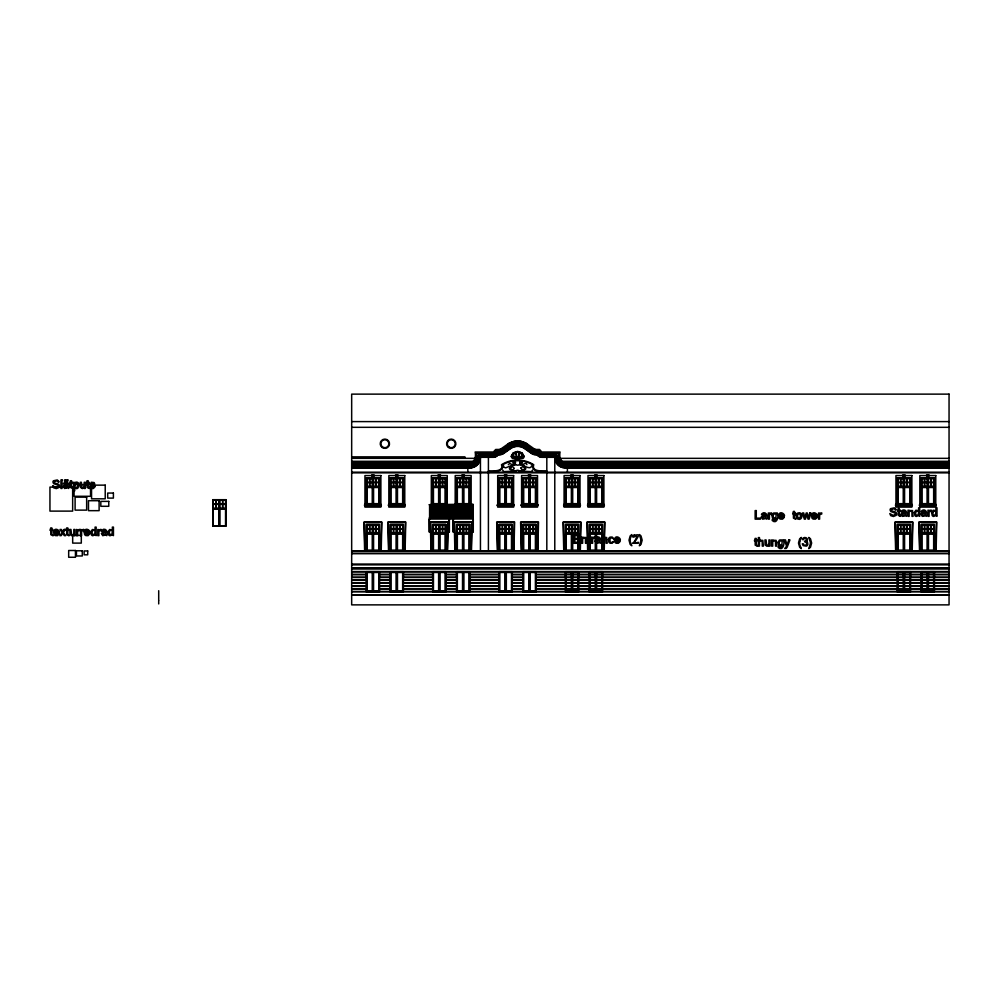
<?xml version="1.0" encoding="UTF-8"?>
<svg xmlns="http://www.w3.org/2000/svg" width="999" height="999" viewBox="0 0 999 999"><rect width="100%" height="100%" fill="white"/><g stroke="black" fill="none" stroke-linecap="round" stroke-linejoin="round"><path stroke-width="1.5" d="M351.673 462.637L469.855 462.637C475.262 462.799 476.061 455.956 475.137 452.01L493.369 451.998L495.716 449.463L499.637 449.463A1.836 1.836 0 0 0 500.524 449.188L508.279 443.718L513.711 441.483A15.822 14.148 0 0 1 521.515 441.483L526.935 443.718L534.702 449.188A1.698 1.523 0 0 0 535.576 449.463L539.51 449.463L541.845 451.998L560.089 452.01C559.165 455.956 559.964 462.799 565.359 462.637L949.05 462.637M526.898 464.672C526.173 460.564 520.554 467.882 519.767 464.31A7.942 7.942 0 0 1 520.629 463.136M373.576 477.897L374.175 474.912L371.653 474.912L372.252 477.897M397.477 477.897L398.064 474.912L395.554 474.912L396.141 477.897M439.947 477.897L440.547 474.912L438.024 474.912L438.623 477.897M463.848 477.897L464.448 474.912L461.925 474.912L462.525 477.897M506.331 477.897L506.918 474.912L504.408 474.912L504.994 477.897M530.219 477.897L530.819 474.912L528.296 474.912L528.896 477.897M572.702 477.897L573.301 474.912L570.779 474.912L571.378 477.897M596.603 477.897L597.19 474.912L594.68 474.912L595.267 477.897M904.582 477.897L905.169 474.912L902.659 474.912L903.246 477.897M928.471 477.897L929.07 474.912L926.548 474.912L927.147 477.897M503.608 465.821L503.933 467.245L505.694 467.844L512.774 465.047L509.702 463.386L508.329 464.672M523.501 456.805C522.877 459.028 510.202 460.027 511.863 455.606M633.091 536.026L632.829 537.05L633.978 537.05C639.26 532.554 635.339 541.67 632.629 543.269L638.299 543.269L638.299 542.245C627.597 546.615 647.04 530.319 633.091 536.026A2.448 2.448 0 0 1 634.515 534.74M351.673 466.083L471.153 466.009A8.541 8.541 0 0 0 478.509 458.653L478.583 455.469L480.182 457.055L493.256 457.055A5.832 5.832 0 0 0 497.502 455.232L499.55 454.508A6.881 6.881 0 0 0 503.508 453.259L509.827 448.813A12.55 12.55 0 0 1 525.399 448.813L531.705 453.259A6.881 6.881 0 0 0 535.676 454.508L537.125 454.508L537.887 452.922L538.886 454.133A4.221 4.221 0 0 0 541.383 455.419L556.643 455.469L556.718 458.653A8.541 8.541 0 0 0 564.073 466.009L949.05 466.083M512.05 455.157C514.223 450.449 522.727 451.111 523.526 456.443M502.634 470.042L503.771 471.628L514.597 471.153A1.611 1.611 0 0 1 516.133 470.791A2.323 2.323 0 0 1 519.093 470.791A1.611 1.611 0 0 1 520.629 471.153L531.456 471.628L532.592 470.042M380.744 504.445L381.393 505.144L364.435 505.144L365.085 504.445M404.645 504.445L405.294 505.144L388.324 505.144L388.973 504.445M430.806 505.144L430.969 517.057M513.498 504.445L514.148 505.144L497.177 505.144L497.827 504.445M537.387 504.445L538.036 505.144L521.078 505.144L521.728 504.445L537.524 504.495L537.524 475.574L521.59 475.574L521.59 504.495M579.87 504.445L580.519 505.144L563.561 505.144L564.21 504.445M603.771 504.445L604.42 505.144L587.449 505.144L588.099 504.445M911.75 504.445L912.399 505.144L895.429 505.144L896.078 504.445M935.638 504.445L936.288 505.144L919.33 505.144L919.979 504.445M537.887 452.922L535.701 452.922A5.332 5.332 0 0 1 532.604 451.948L525.112 446.653A14.161 14.161 0 0 0 510.114 446.653L502.609 451.935A5.332 5.332 0 0 1 499.525 452.922L497.34 452.922L496.341 454.133A4.221 4.221 0 0 1 493.843 455.419L478.583 455.469M514.597 471.153C514.997 469.393 506.443 470.804 510.439 467.082A6.606 6.606 0 0 1 511.413 466.371L512.325 465.821L511.7 465.434M537.125 454.508L537.724 455.232A5.832 5.832 0 0 0 541.957 457.055L555.044 457.055L556.643 455.469M522.739 464.635C523.389 465.846 531.306 470.204 531.618 465.821M431.456 504.445L430.806 504.682L430.831 517.057M522.602 457.567L523.326 456.456L522.352 454.433A11.838 11.838 0 0 0 521.565 457.255L522.215 457.604M72.715 488.474L70.504 487.487L70.454 483.129L69.693 483.129L70.454 480.731L71.553 480.731L71.553 482.28L72.565 482.28L72.565 483.129L71.553 483.129L71.553 486.7L72.715 487.649M351.673 467.944L471.391 467.857M351.673 421.603L949.05 421.603M351.673 427.322L949.05 427.322M351.673 456.855L464.91 456.855L464.91 458.341M351.673 458.341L475.049 458.341M560.177 458.341L949.05 458.341M351.673 461.301L473.426 461.301M561.788 461.301L949.05 461.301M351.673 463.698L470.841 463.636A6.156 6.156 0 0 0 476.136 458.341L476.198 453.071L493.518 453.047A1.823 1.823 0 0 0 494.592 452.497L496.216 450.524L499.7 450.524A2.897 2.897 0 0 0 501.086 450.087L508.853 444.63A16.558 16.558 0 0 1 526.373 444.63L534.128 450.087A2.897 2.897 0 0 0 535.526 450.524L539.01 450.524L540.621 452.497A1.823 1.823 0 0 0 541.708 453.047L559.028 453.071L559.09 458.341A6.156 6.156 0 0 0 564.385 463.636L949.05 463.698M351.673 464.223L470.904 464.16A6.681 6.681 0 0 0 476.66 458.404L476.723 453.608L493.593 453.571A2.36 2.36 0 0 0 494.98 452.859L496.466 451.061L499.725 451.061A3.422 3.422 0 0 0 501.373 450.537L509.128 445.079A16.021 16.021 0 0 1 526.098 445.079L533.853 450.537A3.422 3.422 0 0 0 535.501 451.061L538.761 451.061L540.234 452.859A2.36 2.36 0 0 0 541.633 453.571L558.503 453.608L558.566 458.404A6.681 6.681 0 0 0 564.323 464.16L949.05 464.223M351.673 465.821L471.116 465.746A8.279 8.279 0 0 0 478.246 458.616L478.321 455.194L493.806 455.157A3.959 3.959 0 0 0 496.141 453.958L497.215 452.659L499.525 452.659A5.07 5.07 0 0 0 502.46 451.723L509.977 446.428A14.423 14.423 0 0 1 525.249 446.428L532.767 451.723A5.07 5.07 0 0 0 535.701 452.659L538.011 452.659L539.073 453.958A3.959 3.959 0 0 0 541.421 455.157L556.905 455.194L556.98 458.616A8.279 8.279 0 0 0 564.11 465.746L949.05 465.821M351.673 467.682L470.029 467.682A10.152 10.152 0 0 0 480.182 457.53L480.182 457.055M949.05 467.682L565.197 467.682A10.152 10.152 0 0 1 555.044 457.53L555.044 457.055M949.05 467.944L565.184 467.944A10.402 10.402 0 0 1 554.782 457.53M488.411 470.966C492.582 470.779 504.095 472.077 501.51 464.697A30.232 30.232 0 0 1 533.716 464.697C531.131 472.077 542.644 470.779 546.815 470.966M488.411 471.628C494.418 471.753 503.696 472.077 503.046 464.547A29.57 29.57 0 0 1 532.18 464.547L532.966 465.022C530.794 472.639 542.345 471.478 546.815 471.628M351.673 472.19L949.05 472.19M351.673 472.852L949.05 472.852M364.947 504.32L380.881 504.32M388.848 504.32L404.77 504.32M431.318 504.32L447.252 504.32M497.702 504.32L513.623 504.32M521.59 504.32L537.524 504.32M564.073 504.32L580.007 504.32M587.974 504.32L603.896 504.32M895.953 504.32L911.875 504.32M919.842 504.32L935.776 504.32M457.342 505.244L469.031 505.244L469.031 516.783L457.342 516.783M381.143 505.581L364.685 505.581L364.685 504.782M447.515 505.581L431.056 505.581L431.318 507.105L447.252 507.105M521.328 505.581L537.787 505.581L537.787 504.782M563.811 505.581L580.269 505.581L580.269 504.782M587.699 505.581L604.17 505.581L604.17 504.782M936.038 505.581L919.579 505.581L919.579 504.782M364.81 505.706L381.006 505.706L381.143 504.782M388.711 505.706L404.907 505.706M429.857 505.781L472.614 505.781M497.564 505.706L513.761 505.706M537.662 505.706L521.466 505.706L521.328 504.782M580.132 505.706L563.936 505.706L563.811 504.782M429.857 505.906L472.614 505.906M429.595 517.332L472.877 517.332M456.543 517.582L469.817 517.582M429.333 517.794L473.139 517.794M429.195 532.005L429.195 519.055L473.139 518.981L473.002 532.005M587.574 537.075L588.349 537.075L588.349 535.539L589.447 535.539L589.447 537.075L590.459 537.075L590.459 537.937L589.447 537.937C586.675 540.746 592.882 543.706 589.023 543.244L588.349 537.937L587.574 537.937M580.094 542.245L574.837 542.245L574.837 539.348L579.57 539.348L579.57 538.324L574.837 538.324L574.837 535.726L579.895 535.726L579.895 534.715L573.701 534.715L573.701 543.269L580.094 543.269M366.271 550.774L379.545 550.774M390.172 550.774L403.446 550.774M432.654 550.774L445.929 550.774M456.543 550.774L469.817 550.774M499.025 550.774L512.3 550.774M522.927 550.774L536.201 550.774M565.397 550.774L578.671 550.774M589.298 550.774L602.572 550.774M897.277 550.774L910.551 550.774M921.178 550.774L934.452 550.774M351.673 550.774L949.05 550.774M351.673 551.236L949.05 551.236M351.673 553.371L949.05 553.371M351.673 553.571L949.05 553.571M351.673 564.06L949.05 564.06M351.673 564.847L949.05 564.847M351.673 568.031L949.05 568.031M351.673 568.431L949.05 568.431M351.673 568.831L949.05 568.831M351.673 571.54L949.05 571.54M351.673 571.815L366.271 571.815M379.545 571.815L390.172 571.815M403.446 571.815L432.654 571.815M445.929 571.815L456.543 571.815M469.817 571.815L499.025 571.815M512.3 571.815L522.927 571.815M536.201 571.815L949.05 571.815M351.673 574.388L366.271 574.388M379.545 574.388L390.172 574.388M403.446 574.388L432.654 574.388M445.929 574.388L456.543 574.388M469.817 574.388L499.025 574.388M512.3 574.388L522.927 574.388M536.201 574.388L949.05 574.388M351.673 574.65L366.271 574.65M379.545 574.65L390.172 574.65M403.446 574.65L432.654 574.65M445.929 574.65L456.543 574.65M469.817 574.65L499.025 574.65M512.3 574.65L522.927 574.65M536.201 574.65L949.05 574.65M351.673 577.235L366.271 577.235M379.545 577.235L390.172 577.235M403.446 577.235L432.654 577.235M445.929 577.235L456.543 577.235M469.817 577.235L499.025 577.235M512.3 577.235L522.927 577.235M536.201 577.235L949.05 577.235M351.673 577.497L366.271 577.497M379.545 577.497L390.172 577.497M403.446 577.497L432.654 577.497M445.929 577.497L456.543 577.497M469.817 577.497L499.025 577.497M512.3 577.497L522.927 577.497M536.201 577.497L949.05 577.497M351.673 580.082L366.271 580.082M379.545 580.082L390.172 580.082M403.446 580.082L432.654 580.082M445.929 580.082L456.543 580.082M469.817 580.082L499.025 580.082M512.3 580.082L522.927 580.082M536.201 580.082L949.05 580.082M351.673 580.344L366.271 580.344M379.545 580.344L390.172 580.344M403.446 580.344L432.654 580.344M445.929 580.344L456.543 580.344M469.817 580.344L499.025 580.344M512.3 580.344L522.927 580.344M536.201 580.344L949.05 580.344M351.673 582.929L366.271 582.929M379.545 582.929L390.172 582.929M403.446 582.929L432.654 582.929M445.929 582.929L456.543 582.929M469.817 582.929L499.025 582.929M512.3 582.929L522.927 582.929M536.201 582.929L949.05 582.929M351.673 583.191L366.271 583.191M379.545 583.191L390.172 583.191M403.446 583.191L432.654 583.191M445.929 583.191L456.543 583.191M469.817 583.191L499.025 583.191M512.3 583.191L522.927 583.191M536.201 583.191L949.05 583.191M351.673 585.764L366.271 585.764M379.545 585.764L390.172 585.764M403.446 585.764L432.654 585.764M445.929 585.764L456.543 585.764M469.817 585.764L499.025 585.764M512.3 585.764L522.927 585.764M536.201 585.764L949.05 585.764M351.673 586.038L366.271 586.038M379.545 586.038L390.172 586.038M403.446 586.038L432.654 586.038M445.929 586.038L456.543 586.038M469.817 586.038L499.025 586.038M512.3 586.038L522.927 586.038M536.201 586.038L949.05 586.038M351.673 588.611L366.271 588.611M379.545 588.611L390.172 588.611M403.446 588.611L432.654 588.611M445.929 588.611L456.543 588.611M469.817 588.611L499.025 588.611M512.3 588.611L522.927 588.611M536.201 588.611L949.05 588.611M351.673 588.873L366.271 588.873M379.545 588.873L390.172 588.873M403.446 588.873L432.654 588.873M445.929 588.873L456.543 588.873M469.817 588.873L499.025 588.873M512.3 588.873L522.927 588.873M536.201 588.873L949.05 588.873M351.673 591.458L949.05 591.458M351.673 591.72L949.05 591.72M351.673 594.78L949.05 594.78M351.673 595.042L949.05 595.042M523.526 465.434L522.902 465.821L523.813 466.371A6.606 6.606 0 0 1 524.787 467.082C528.783 470.804 520.229 469.393 520.629 471.153M447.115 504.445L447.764 504.682L447.452 517.057M512.487 464.635L514.647 465.347L515.459 464.31A7.942 7.942 0 0 0 514.585 463.136M512.075 457.23L513.661 457.255A11.838 11.838 0 0 0 512.862 454.433L511.975 457.03M497.34 452.922L498.089 454.508M936.113 550.774L936.775 522.04L918.855 522.04L919.517 550.774M936.038 504.782L935.913 505.706L919.717 505.581M935.776 505.706L935.776 507.105L919.842 507.105L919.842 505.706M935.776 550.774L936.438 522.377L919.18 522.377L919.842 550.774M934.452 504.495L934.452 477.897L921.178 477.897L921.178 504.495M934.452 550.911L934.452 524.363L921.178 524.363L921.178 550.911M934.452 591.595L934.452 571.678L921.178 571.678L921.24 591.932L934.377 591.932L934.377 591.171M934.177 504.183L934.177 486.988L927.946 486.988L927.946 504.183M934.177 550.649L934.177 533.454L927.946 533.454L927.946 550.649M934.177 571.94L934.177 591.321L927.946 591.321L927.946 571.94M927.671 504.183L927.671 486.988L921.44 486.988L921.44 504.183M927.671 550.649L927.671 533.454L921.44 533.454L921.44 550.649M927.671 571.94L927.671 591.321L921.44 591.321L921.44 571.94M912.149 504.782L912.149 505.581L895.678 505.581L895.678 504.782M912.212 550.774L912.874 522.04L894.954 522.04L895.616 550.774M912.012 505.581L895.816 505.581M911.875 505.706L911.875 507.105L895.953 507.105L895.953 505.706M911.875 550.774L912.549 522.377L895.291 522.377L895.953 550.774M910.551 504.495L910.551 477.897L897.277 477.897L897.277 504.495M910.551 550.911L910.551 524.363L897.277 524.363L897.277 550.911M910.289 504.183L910.289 486.988L904.045 486.988L904.045 504.183M910.289 550.649L910.289 533.454L904.045 533.454L904.045 550.649M910.289 571.94L910.289 591.321L904.045 591.321L904.045 571.94M903.783 504.183L903.783 486.988L897.539 486.988L897.539 504.183M903.783 550.649L903.783 533.454L897.539 533.454L897.539 550.649M903.783 571.94L903.783 591.321L897.539 591.321L897.539 571.94M604.233 550.774L604.894 522.04L586.975 522.04L587.637 550.774M604.033 505.581L587.837 505.706L587.699 504.782M603.896 505.706L603.896 507.105L587.974 507.105L587.974 505.706M603.896 550.774L604.557 522.377L587.3 522.377L587.974 550.774M602.572 504.495L602.572 477.897L589.298 477.897L589.298 504.495M602.572 550.911L602.572 524.363L589.298 524.363L589.298 550.911M602.31 504.183L602.31 486.988L596.066 486.988L596.066 504.183M602.31 550.649L602.31 533.454L596.066 533.454L596.066 550.649M602.31 571.94L602.31 591.321L596.066 591.321L596.066 571.94M595.804 504.183L595.804 486.988L589.56 486.988L589.56 504.183M595.804 550.649L595.804 533.454L589.56 533.454L589.56 550.649M595.804 571.94L595.804 591.321L589.56 591.321L589.56 571.94M589.36 591.171L589.36 591.932L602.509 591.932L602.572 571.678L589.298 571.678L589.298 591.595M580.332 550.774L580.993 522.04L563.074 522.04L563.748 550.774M580.132 505.581L580.007 507.105L564.073 507.105L564.073 505.706M580.007 550.774L580.669 522.377L563.411 522.377L564.073 550.774M578.671 504.495L578.671 477.897L565.397 477.897L565.397 504.495M578.671 550.911L578.671 524.363L565.397 524.363L565.397 550.911M578.409 504.183L578.409 486.988L572.177 486.988L572.177 504.183M578.409 550.649L578.409 533.454L572.177 533.454L572.177 550.649M578.409 571.94L578.409 591.321L572.177 591.321L572.177 571.94M571.903 504.183L571.903 486.988L565.671 486.988L565.671 504.183M571.903 550.649L571.903 533.454L565.671 533.454L565.671 550.649M571.903 571.94L571.903 591.321L565.671 591.321L565.671 571.94M567.395 462.637L567.395 472.19M554.782 550.774L554.782 457.317L541.957 457.317A6.081 6.081 0 0 1 537 454.782L535.676 454.782A7.143 7.143 0 0 1 531.555 453.471L525.249 449.026A12.3 12.3 0 0 0 509.977 449.026L503.658 453.471A7.143 7.143 0 0 1 499.55 454.782L498.214 454.782A6.081 6.081 0 0 1 493.269 457.317L480.444 457.317L480.444 550.774M546.815 457.317L546.815 550.774M537.862 550.774L538.523 522.04L520.604 522.04L521.266 550.774M537.662 505.581L537.524 507.105L521.59 507.105L521.59 505.706M537.524 550.774L538.186 522.377L520.929 522.377L521.59 550.774M536.201 504.495L536.201 477.897L522.927 477.897L522.927 504.495M536.201 550.911L536.201 524.363L522.927 524.363L522.927 550.911M535.926 504.183L535.926 486.988L529.695 486.988L529.695 504.183M535.926 550.649L535.926 533.454L529.695 533.454L529.695 550.649M529.42 504.183L529.42 486.988L523.189 486.988L523.189 504.183M529.42 550.649L529.42 533.454L523.189 533.454L523.189 550.649M522.989 591.171L522.989 591.932L536.126 591.932L536.201 571.678L522.927 571.678L522.927 591.595M513.898 504.782L513.898 505.581L497.427 505.581L497.427 504.782M513.961 550.774L514.622 522.04L496.703 522.04L497.365 550.774M513.761 505.581L513.623 507.105L497.702 507.105L497.564 505.581M513.623 550.774L514.298 522.377L497.04 522.377L497.702 550.774M512.3 504.495L512.3 477.897L499.025 477.897L499.025 504.495M512.3 550.911L512.3 524.363L499.025 524.363L499.025 550.911M512.037 504.183L512.037 486.988L505.794 486.988L505.794 504.183M512.037 550.649L512.037 533.454L505.794 533.454L505.794 550.649M505.531 504.183L505.531 486.988L499.288 486.988L499.288 504.183M505.531 550.649L505.531 533.454L499.288 533.454L499.288 550.649M488.411 457.317L488.411 550.774M473.276 519.055L473.276 532.005M472.877 504.72L472.877 518.981M471.64 504.982L471.64 517.057M471.516 504.982L471.516 517.057M471.478 550.961L472.14 522.04L454.22 522.04L454.882 550.961M471.153 517.719L471.153 475.574L455.219 475.574L455.144 517.719M471.153 550.961L471.815 522.377L454.557 522.377L455.219 550.961M469.817 517.719L469.817 477.897L456.543 477.897L456.543 517.719M469.817 550.911L469.817 524.363L456.543 524.363L456.543 550.911M469.555 550.649L469.555 533.454L463.311 533.454L463.311 550.649M469.443 504.982L469.305 517.057M468.344 504.982L468.344 517.057M467.832 462.637L467.832 472.19M466.146 504.982L466.146 517.057M466.009 504.982L466.009 517.057M464.91 504.982L465.047 517.057M463.948 504.982L463.948 517.057M463.811 504.982L463.811 517.057M463.049 550.649L463.049 533.454L456.818 533.454L456.818 550.649M462.849 504.982L462.849 517.057M462.712 504.982L462.712 517.057M461.75 504.982L461.613 517.057M460.651 504.982L460.514 517.057M459.552 504.982L459.552 517.057M459.415 504.982L459.415 517.057M458.454 504.982L458.454 517.057M458.316 504.982L458.316 517.057M457.355 504.982L457.217 517.057M456.618 591.171L456.618 591.932L469.755 591.932L469.817 571.678L456.543 571.678L456.543 591.595M456.256 504.982L456.256 517.057M456.118 504.982L456.118 517.057M455.02 504.982L455.02 517.057M453.921 504.982L453.921 517.057M453.359 519.055L453.359 532.005M453.096 519.055L453.096 532.005M452.947 504.982L452.947 517.057M451.848 504.982L451.848 517.057M451.723 504.982L451.723 517.057M450.749 504.982L450.749 517.057M450.624 504.982L450.624 517.057M449.65 504.982L449.525 517.057M449.375 519.055L449.375 532.005M449.113 519.055L449.113 532.005M448.551 504.982L448.551 517.057M448.426 504.982L448.426 517.057M447.589 550.961L448.251 522.04L430.332 522.04L430.994 550.961M447.252 504.495L447.252 475.574L431.318 475.574L431.318 504.495M447.327 504.982L447.327 517.057M447.252 550.961L447.914 522.377L430.656 522.377L431.318 550.961M446.353 504.982L446.353 517.057M446.228 504.982L446.228 517.057M445.929 504.495L445.929 477.897L432.654 477.897L432.654 504.495M445.929 550.911L445.929 524.363L432.654 524.363L432.654 550.911M445.666 504.183L445.666 486.988L439.423 486.988L439.423 504.183M445.666 550.649L445.666 533.454L439.423 533.454L439.423 550.649M445.117 504.982L445.254 517.057M441.958 504.982L441.82 517.057M440.859 504.982L440.859 517.057M440.721 504.982L440.721 517.057M439.76 504.982L439.76 517.057M439.622 504.982L439.622 517.057M439.16 504.183L439.16 486.988L432.917 486.988L432.917 504.183M439.16 550.649L439.16 533.454L432.917 533.454L432.917 550.649M438.661 504.982L438.661 517.057M438.524 504.982L438.524 517.057M437.425 504.982L437.425 517.057M436.463 504.982L436.463 517.057M436.326 504.982L436.326 517.057M435.364 504.982L435.364 517.057M435.227 504.982L435.227 517.057M434.265 504.982L434.265 517.057M433.166 504.982L433.166 517.057M433.029 504.982L433.029 517.057M432.067 504.982L432.067 517.057M431.93 504.982L431.93 517.057M429.595 504.72L429.595 518.981M429.333 518.981L429.47 532.005M405.045 504.782L405.045 505.581L388.574 505.581L388.574 504.782M405.107 550.774L405.769 522.04L387.849 522.04L388.511 550.774M404.907 505.581L404.77 507.105L388.848 507.105L388.711 505.581M404.77 550.774L405.432 522.377L388.174 522.377L388.848 550.774M403.446 504.495L403.446 477.897L390.172 477.897L390.172 504.495M403.446 550.911L403.446 524.363L390.172 524.363L390.172 550.911M403.184 504.183L403.184 486.988L396.94 486.988L396.94 504.183M403.184 550.649L403.184 533.454L396.94 533.454L396.94 550.649M396.678 504.183L396.678 486.988L390.434 486.988L390.434 504.183M396.678 550.649L396.678 533.454L390.434 533.454L390.434 550.649M381.206 550.774L381.868 522.04L363.948 522.04L364.623 550.774M380.881 505.706L380.881 507.105L364.947 507.105L364.81 505.581M380.881 550.774L381.543 522.377L364.285 522.377L364.947 550.774M379.545 504.495L379.545 477.897L366.271 477.897L366.271 504.495M379.545 550.911L379.545 524.363L366.271 524.363L366.271 550.911M379.545 591.595L379.545 571.678L366.271 571.678L366.346 591.932L379.483 591.932L379.483 591.171M379.283 504.183L379.283 486.988L373.052 486.988L373.052 504.183M379.283 550.649L379.283 533.454L373.052 533.454L373.052 550.649M372.777 504.183L372.777 486.988L366.546 486.988L366.546 504.183M372.777 550.649L372.777 533.454L366.546 533.454L366.546 550.649M158.704 590.709L158.704 600.312M158.704 600.699L158.704 603.933M500.524 449.188A1.698 1.523 0 0 1 499.637 449.463M480.444 457.53A10.402 10.402 0 0 1 470.029 467.944M475.074 458.204A5.082 5.082 0 0 1 470.691 462.574M535.576 449.463A1.836 1.836 0 0 1 534.702 449.188M508.279 443.718A17.62 17.62 0 0 1 526.935 443.718M564.522 462.574A5.082 5.082 0 0 1 560.152 458.204M520.691 471.99A2.248 2.248 0 0 1 519.093 470.791M519.767 464.31A3.134 3.134 0 0 1 515.459 464.31M516.133 470.791A2.248 2.248 0 0 1 514.535 471.99M807.067 545.541A2.41 2.41 0 0 0 807.829 544.168L807.454 542.232L806.255 541.433A1.873 1.873 0 0 0 807.379 540.184C808.179 536.938 802.509 536.438 802.384 539.647L803.521 539.647C803.696 537.062 807.754 538.748 805.918 540.734C803.733 541.008 804.445 542.195 806.268 542.395C808.403 544.63 803.683 546.952 803.408 543.868L802.272 543.868L803.096 545.616L806.168 546.091A2.722 2.722 0 0 0 807.429 545.142M516.271 456.968L516.258 457.604L514.048 457.192A12.238 12.238 0 0 0 513.236 454.283L515.696 452.959A14.935 14.935 0 0 1 516.271 456.968M516.67 456.968L516.645 457.604L518.556 456.968A15.335 15.335 0 0 1 519.143 452.859L517.607 452.185L516.083 452.859A15.335 15.335 0 0 1 516.67 456.968M520.954 467.969L522.127 469.592A2.76 2.76 0 0 0 523.676 469.692L524.975 468.244L523.788 466.995A2.76 2.76 0 0 0 522.24 466.895L520.954 467.969M523.726 456.443L522.24 458.004L512.537 457.954L511.5 456.443L513.349 453.209L517.607 451.785L521.878 453.209L523.726 456.443M524.125 456.431L523.551 457.979L522.252 458.404L512.45 458.354L511.101 456.431L513.099 452.909L517.607 451.386L522.127 452.909L524.125 456.431M90.797 531.88L91.396 534.915A2.235 2.235 0 0 0 92.72 535.739L95.067 534.915L96.166 535.651L96.166 527.097L95.067 527.097L95.067 529.932L92.333 529.532L90.797 531.88M108.079 531.88L108.679 534.915A2.235 2.235 0 0 0 110.002 535.739L112.35 534.915L113.449 535.651L113.449 527.097L112.35 527.097L112.35 529.932L109.603 529.532L108.079 531.88M771.94 515.372L772.552 518.419A2.235 2.235 0 0 0 773.863 519.243L776.223 518.419L775.286 520.704L773.238 519.78L772.102 519.78L772.277 520.566C776.922 524.762 779.095 516.296 777.309 512.962L773.476 513.036L771.94 515.372M777.934 542.357L778.546 545.404A2.235 2.235 0 0 0 779.857 546.216L782.217 545.392L781.28 547.689L779.232 546.753L778.096 546.753L778.271 547.552C782.916 551.735 785.089 543.269 783.316 539.935L779.47 540.009L777.934 542.357M914.335 512.574L914.947 515.609A2.235 2.235 0 0 0 916.27 516.433L918.618 515.609L919.717 516.346L919.717 507.792L918.618 507.792L918.618 510.626L915.871 510.227L914.335 512.574M931.617 512.574L932.229 515.609A2.235 2.235 0 0 0 933.541 516.433L935.901 515.609L937 516.346L937 507.792L935.901 507.792L935.901 510.626L933.153 510.227L931.617 512.574M79.046 485.314L77.91 488.099A2.348 2.348 0 0 1 76.424 488.623L74.725 487.987L74.725 490.846L73.626 490.846L73.626 482.28L75.112 482.617A2.123 2.123 0 0 1 76.498 482.117L77.073 482.18A2.248 2.248 0 0 1 78.384 483.004L79.046 485.314M608.453 539.448L608.866 542.107A2.56 2.56 0 0 0 610.127 543.194L612.225 543.294L613.798 541.421L611.313 542.544L610.027 541.957L610.027 538.386L611.825 537.862L613.798 538.936L612.237 537.05L610.114 537.137A2.547 2.547 0 0 0 608.853 538.236L608.453 539.448M796.24 515.322L796.653 517.994A2.56 2.56 0 0 0 797.914 519.08C803.221 521.191 803.208 510.901 797.901 513.024A2.547 2.547 0 0 0 796.64 514.123L796.24 515.322M53.571 531.83L54.008 534.477A2.622 2.622 0 0 0 55.32 535.576L57.53 535.664L59.228 533.803L55.844 534.802L54.683 532.817C65.297 535.651 55.27 524.438 53.571 531.83M84.141 531.83L84.578 534.477A2.622 2.622 0 0 0 85.889 535.576L88.099 535.664L89.798 533.803L86.413 534.802L85.24 532.817C95.867 535.651 85.839 524.438 84.141 531.83M614.435 539.448L614.872 542.095A2.622 2.622 0 0 0 616.171 543.206L618.393 543.281L620.092 541.421L616.695 542.42L615.534 540.434C626.161 543.269 616.133 532.055 614.435 539.448M778.596 515.334L779.02 517.981A2.622 2.622 0 0 0 780.331 519.08L782.554 519.168L784.252 517.307L780.856 518.306L779.695 516.321C790.309 519.143 780.281 507.942 778.596 515.334M811.525 515.334L811.95 517.981A2.622 2.622 0 0 0 813.261 519.08L815.484 519.168L817.182 517.307L813.785 518.306L812.624 516.321C823.238 519.143 813.211 507.942 811.525 515.334M630.194 538.773L630.194 541.583L631.83 545.779L630.169 544.418L629.008 540.172L630.169 535.926L631.83 534.565L630.194 538.773M641.083 540.172L639.348 545.779L641.008 544.418L642.17 540.172L641.008 535.926L639.348 534.565L641.083 540.172M799.687 541.633L799.687 544.443L801.31 548.638L799.662 547.277L798.488 543.031L799.662 538.786L801.31 537.425L799.687 541.633M810.576 543.031L808.828 548.638L810.489 547.277L811.65 543.031L810.489 538.786L808.828 537.425L810.576 543.031M77.897 485.314L76.998 487.599L74.725 487L75.524 483.254L77.035 483.141L77.897 485.314M91.983 531.543L92.283 534.34L94.68 534.34L95.067 530.919L93.431 530.169L91.983 531.543M109.266 531.543L109.565 534.34L111.963 534.34L112.35 530.919L110.714 530.169L109.266 531.543M773.139 515.034L773.426 517.844L775.823 517.832L776.223 514.423L774.575 513.673L773.139 515.034M779.133 542.02L779.42 544.817L781.817 544.817L782.217 541.408L780.569 540.646L779.133 542.02M915.534 512.225L915.833 515.034L918.231 515.022L918.618 511.613L916.982 510.864L915.534 512.225M932.816 512.225L933.116 515.034L935.514 515.022L935.901 511.613L934.265 510.864L932.816 512.225M63.362 486.326L64.573 488.486L67.582 487.837L68.681 488.474C70.679 484.852 67.12 479.645 63.674 483.204L63.461 484.053L64.573 484.053L66.945 483.104L67.582 484.652L64.76 484.965L63.362 486.326M101.473 533.503L102.697 535.664L105.707 535.027L106.793 535.651C108.804 532.03 105.245 526.823 101.798 530.382L101.586 531.231L102.697 531.231L105.07 530.282L105.707 531.843L102.885 532.142L101.473 533.503M595.204 541.121L596.415 543.294L599.425 542.644L600.524 543.269C602.522 539.66 598.975 534.453 595.529 538.011L595.317 538.848L596.415 538.848L598.788 537.899L599.425 539.46L596.603 539.76L595.204 541.121M761.363 517.007L762.587 519.168L765.584 518.518L766.683 519.155C768.681 515.534 765.134 510.327 761.688 513.886L761.475 514.735L762.587 514.735L764.947 513.786L765.584 515.334L762.761 515.646L761.363 517.007M901.098 514.198L902.309 516.358L905.319 515.709L906.418 516.346C908.416 512.724 904.869 507.517 901.41 511.076L901.198 511.925L902.309 511.925L904.682 510.976L905.319 512.537L902.497 512.837L901.098 514.198M921.041 514.198L922.264 516.358L925.274 515.709L926.36 516.346C928.371 512.724 924.812 507.517 921.365 511.076L921.153 511.925L922.264 511.925L924.637 510.976L925.274 512.537L922.452 512.837L921.041 514.198M521.178 457.192L518.968 457.604L518.956 456.968A14.935 14.935 0 0 1 519.517 452.959L521.99 454.283A12.238 12.238 0 0 0 521.178 457.192M797.452 515.009L797.814 517.832L800.361 517.832L800.361 514.273L798.376 513.823L797.452 515.009M513.811 462.312L514.572 462.512L513.811 462.312M520.654 462.312L521.403 462.512L520.654 462.312M94.942 486.65L93.494 488.474L91.346 488.499A1.923 1.923 0 0 1 89.798 486.625L90.909 486.625C94.331 489.585 94.193 484.79 90.072 484.627L91.309 482.255L94.106 482.554L94.743 483.866C90.909 481.893 90.16 484.84 94.818 485.914L94.942 486.65M54.208 481.555C53.796 484.577 59.728 482.592 59.503 486.038A2.298 2.298 0 0 1 58.978 487.524L56.319 488.623L53.609 487.799L52.672 485.714L56.269 487.599L58.392 486.138L57.792 485.114L53.621 483.628L52.959 482.13A2.098 2.098 0 0 1 53.447 480.781L57.33 479.945L59.216 481.768L58.192 482.342A1.573 1.573 0 0 0 56.931 480.881L54.208 481.555M891.345 509.428C890.933 512.462 896.865 510.464 896.627 513.923A2.298 2.298 0 0 1 896.115 515.397L893.456 516.495L890.746 515.684L889.809 513.586L893.393 515.472L895.529 514.01L894.929 512.986L890.758 511.5L890.097 510.014A2.098 2.098 0 0 1 890.584 508.653L894.455 507.817L896.34 509.64L895.329 510.214A1.573 1.573 0 0 0 894.068 508.753L891.345 509.428M809.777 512.962L808.641 517.682L807.242 512.962L806.23 512.962L804.844 517.682L803.708 512.962L802.472 512.962L804.332 519.155L805.406 519.155L806.73 514.597L808.066 519.155L809.128 519.155L810.976 512.962L809.777 512.962M64.573 486.201L64.773 487.5L66.259 487.687L67.582 486.838L67.582 485.464L64.573 486.201M102.685 533.379L102.897 534.677L104.383 534.865L105.707 534.028L105.707 532.654L102.685 533.379M596.415 540.996L596.615 542.295L598.114 542.482L599.425 541.645L599.425 540.272L596.415 540.996M762.574 516.883L762.786 518.181L764.272 518.369L765.584 517.519L765.584 516.146L762.574 516.883M902.309 514.073L902.509 515.372L903.995 515.559L905.319 514.71L905.319 513.336L902.309 514.073M922.252 514.073L922.464 515.372L923.95 515.559L925.274 514.71L925.274 513.336L922.252 514.073M54.908 531.168L54.695 531.943L58.179 531.943L57.055 530.282L54.908 531.168M85.477 531.168L85.265 531.943L88.749 531.943L87.625 530.282L85.477 531.168M615.771 538.786L615.546 539.572L619.03 539.572L617.919 537.899L615.771 538.786M779.932 514.672L779.707 515.447L783.191 515.447L782.067 513.786L779.932 514.672M812.849 514.672L812.637 515.447L816.121 515.447L814.997 513.786L812.849 514.672M510.364 467.857L511.55 469.692A2.76 2.76 0 0 0 513.099 469.592L514.285 468.356L512.974 466.895A2.76 2.76 0 0 0 511.426 466.995L510.364 467.857M788.76 539.935L787.112 544.78L785.476 539.935L784.277 539.935L786.613 546.128L784.752 548.563L786.225 548.463L787.2 547.152L789.947 539.935L788.76 539.935M64.098 529.458L62.75 531.618L61.389 529.458L60.027 529.458L62.125 532.43L59.853 535.651L61.214 535.651L62.75 533.229L64.286 535.651L65.659 535.651L63.374 532.43L65.472 529.458L64.098 529.458M77.997 529.87L76.536 529.458L76.536 535.651L77.635 535.651L77.635 531.268L79.745 530.469L79.745 529.358L77.997 529.87M81.968 529.87L80.519 529.458L80.519 535.651L81.606 535.651L81.606 531.268L83.729 530.469L83.729 529.358L81.968 529.87M99.251 529.87L97.79 529.458L97.79 535.651L98.889 535.651L98.889 531.268L101.011 530.469L101.011 529.358L99.251 529.87M592.981 537.487L591.52 537.075L591.52 543.269L592.619 543.269L592.619 538.886L594.73 538.086L594.73 536.975L592.981 537.487M769.767 513.374L768.306 512.962L768.306 519.155L769.405 519.155L769.405 514.772L771.528 513.961L771.528 512.862L769.767 513.374M819.979 513.374L818.518 512.962L818.518 519.155L819.617 519.155L819.617 514.772L821.74 513.961L821.74 512.862L819.979 513.374M929.457 510.564L927.996 510.152L927.996 516.346L929.082 516.346L929.082 511.963L931.205 511.151L931.205 510.052L929.457 510.564M84.203 486.7L83.392 487.45A1.736 1.736 0 0 1 81.993 487.624L81.369 482.28L80.245 482.28L80.382 487.325L82.343 488.623L84.203 487.687L84.203 488.474L85.302 488.474L85.302 482.28L84.203 482.28L84.203 486.7M73.814 533.891L73.002 534.627A1.736 1.736 0 0 1 71.591 534.802L70.966 529.458L69.855 529.458L69.98 534.515L71.953 535.801L73.814 534.865L73.814 535.651L74.913 535.651L74.913 529.458L73.814 529.458L73.814 533.891M768.918 544.368L768.106 545.104A1.736 1.736 0 0 1 766.695 545.279L766.071 539.935L764.947 539.935L765.084 544.992L767.057 546.278L768.918 545.342L768.918 546.128L770.004 546.128L770.004 539.935L768.918 539.935L768.918 544.368M583.066 537.45L581.543 537.075L581.543 543.269L582.642 543.269L582.642 538.823L584.328 537.849L585.414 538.611L585.476 543.269L586.588 543.269L586.063 537.499L583.066 537.45M603.671 537.45L602.147 537.075L602.147 543.269L603.246 543.269L603.246 538.823L604.932 537.849L606.018 538.611L606.081 543.269L607.192 543.269L606.668 537.499L603.671 537.45M759.852 540.309L759.427 537.574L758.341 537.574L758.341 546.128L759.427 546.128L759.427 541.683L761.126 540.709L762.2 541.47L762.274 546.128L763.373 546.128L762.849 540.359L759.852 540.309M773.151 540.309L771.64 539.935L771.64 546.128L772.726 546.128L772.726 541.683L774.425 540.709L775.511 541.47L775.574 546.128L776.673 546.128L776.148 540.359L773.151 540.309M909.565 510.526L908.041 510.152L908.041 516.346L909.14 516.346L909.14 511.9L910.826 510.914L911.912 511.688L911.975 516.346L913.086 516.346L912.562 510.564L909.565 510.526M89.336 488.474L87.125 487.487L87.075 483.129L86.314 483.129L87.075 480.731L88.187 480.731L88.187 482.28L89.198 482.28L89.198 483.129L88.187 483.129L88.187 486.7L89.336 488.474M53.009 535.651L50.799 534.665L50.749 530.319L49.987 530.319L50.749 527.922L51.848 527.922L51.848 529.458L52.86 529.458L52.86 530.319L51.848 530.319L51.848 533.891L53.009 535.651M68.968 535.651L66.758 534.665L66.708 530.319L65.946 530.319L66.708 527.922L67.807 527.922L67.807 529.458L68.819 529.458L68.819 530.319L67.807 530.319L67.807 533.891L68.968 535.651M795.666 519.155L793.456 518.169L793.406 513.811L792.644 513.811L793.406 511.413L794.505 511.413L794.505 512.962L795.516 512.962L795.516 513.811L794.505 513.811L794.505 517.382L795.666 519.155M900.474 516.346L898.263 515.359L898.213 511.013L897.452 511.013L898.213 508.603L899.312 508.603L899.312 510.152L900.324 510.152L900.324 511.013L899.312 511.013L899.312 514.585L900.474 516.346M757.417 546.141L755.207 545.142L755.157 540.796L754.395 540.796L755.157 538.399L756.255 538.399L756.255 539.935L757.267 539.935L757.267 540.796L756.255 540.796L756.255 544.368L757.417 546.141M949.05 394.13L351.673 394.13L351.673 604.87L949.05 604.87L949.05 394.13M380.881 475.574L364.947 475.574L364.947 504.495L380.881 504.495L380.881 475.574M404.77 475.574L388.848 475.574L388.848 504.495L404.77 504.495L404.77 475.574M513.623 475.574L497.702 475.574L497.702 504.495L513.623 504.495L513.623 475.574M580.007 475.574L564.073 475.574L564.073 504.495L580.007 504.495L580.007 475.574M603.896 475.574L587.974 475.574L587.974 504.495L603.896 504.495L603.896 475.574M911.875 475.574L895.953 475.574L895.953 504.495L911.875 504.495L911.875 475.574M935.776 475.574L919.842 475.574L919.842 504.495L935.776 504.495L935.776 475.574M372.777 478.171L366.546 478.171L366.546 486.725L372.777 486.725L372.777 478.171M379.283 478.171L373.052 478.171L373.052 486.725L379.283 486.725L379.283 478.171M396.678 478.171L390.434 478.171L390.434 486.725L396.678 486.725L396.678 478.171M403.184 478.171L396.94 478.171L396.94 486.725L403.184 486.725L403.184 478.171M439.16 478.171L432.917 478.171L432.917 486.725L439.16 486.725L439.16 478.171M445.666 478.171L439.423 478.171L439.423 486.725L445.666 486.725L445.666 478.171M463.049 478.171L456.818 478.171L456.818 486.725L463.049 486.725L463.049 478.171M469.555 478.171L463.311 478.171L463.311 486.725L469.555 486.725L469.555 478.171M505.531 478.171L499.288 478.171L499.288 486.725L505.531 486.725L505.531 478.171M512.037 478.171L505.794 478.171L505.794 486.725L512.037 486.725L512.037 478.171M529.42 478.171L523.189 478.171L523.189 486.725L529.42 486.725L529.42 478.171M535.926 478.171L529.695 478.171L529.695 486.725L535.926 486.725L535.926 478.171M571.903 478.171L565.671 478.171L565.671 486.725L571.903 486.725L571.903 478.171M578.409 478.171L572.177 478.171L572.177 486.725L578.409 486.725L578.409 478.171M595.804 478.171L589.56 478.171L589.56 486.725L595.804 486.725L595.804 478.171M602.31 478.171L596.066 478.171L596.066 486.725L602.31 486.725L602.31 478.171M903.783 478.171L897.539 478.171L897.539 486.725L903.783 486.725L903.783 478.171M910.289 478.171L904.045 478.171L904.045 486.725L910.289 486.725L910.289 478.171M927.671 478.171L921.44 478.171L921.44 486.725L927.671 486.725L927.671 478.171M934.177 478.171L927.946 478.171L927.946 486.725L934.177 486.725L934.177 478.171M369.53 478.696L367.07 478.696L367.07 482.317L369.53 482.317L369.53 478.696M372.252 478.696L369.792 478.696L369.792 482.317L372.252 482.317L372.252 478.696M376.036 478.696L373.576 478.696L373.576 482.317L376.036 482.317L376.036 478.696M378.758 478.696L376.298 478.696L376.298 482.317L378.758 482.317L378.758 478.696M393.419 478.696L390.971 478.696L390.971 482.317L393.419 482.317L393.419 478.696M396.141 478.696L393.693 478.696L393.693 482.317L396.141 482.317L396.141 478.696M399.925 478.696L397.477 478.696L397.477 482.317L399.925 482.317L399.925 478.696M402.647 478.696L400.199 478.696L400.199 482.317L402.647 482.317L402.647 478.696M435.901 478.696L433.454 478.696L433.454 482.317L435.901 482.317L435.901 478.696M438.623 478.696L436.163 478.696L436.163 482.317L438.623 482.317L438.623 478.696M442.407 478.696L439.947 478.696L439.947 482.317L442.407 482.317L442.407 478.696M445.129 478.696L442.669 478.696L442.669 482.317L445.129 482.317L445.129 478.696M459.802 478.696L457.342 478.696L457.342 482.317L459.802 482.317L459.802 478.696M462.525 478.696L460.064 478.696L460.064 482.317L462.525 482.317L462.525 478.696M466.308 478.696L463.848 478.696L463.848 482.317L466.308 482.317L466.308 478.696M469.031 478.696L466.57 478.696L466.57 482.317L469.031 482.317L469.031 478.696M502.285 478.696L499.825 478.696L499.825 482.317L502.285 482.317L502.285 478.696M504.994 478.696L502.547 478.696L502.547 482.317L504.994 482.317L504.994 478.696M508.778 478.696L506.331 478.696L506.331 482.317L508.778 482.317L508.778 478.696M511.5 478.696L509.053 478.696L509.053 482.317L511.5 482.317L511.5 478.696M526.173 478.696L523.713 478.696L523.713 482.317L526.173 482.317L526.173 478.696M528.896 478.696L526.436 478.696L526.436 482.317L528.896 482.317L528.896 478.696M532.679 478.696L530.219 478.696L530.219 482.317L532.679 482.317L532.679 478.696M535.402 478.696L532.942 478.696L532.942 482.317L535.402 482.317L535.402 478.696M568.656 478.696L566.196 478.696L566.196 482.317L568.656 482.317L568.656 478.696M571.378 478.696L568.918 478.696L568.918 482.317L571.378 482.317L571.378 478.696M575.162 478.696L572.702 478.696L572.702 482.317L575.162 482.317L575.162 478.696M577.884 478.696L575.424 478.696L575.424 482.317L577.884 482.317L577.884 478.696M592.544 478.696L590.097 478.696L590.097 482.317L592.544 482.317L592.544 478.696M595.267 478.696L592.819 478.696L592.819 482.317L595.267 482.317L595.267 478.696M599.05 478.696L596.603 478.696L596.603 482.317L599.05 482.317L599.05 478.696M601.773 478.696L599.325 478.696L599.325 482.317L601.773 482.317L601.773 478.696M900.524 478.696L898.076 478.696L898.076 482.317L900.524 482.317L900.524 478.696M903.246 478.696L900.798 478.696L900.798 482.317L903.246 482.317L903.246 478.696M907.03 478.696L904.582 478.696L904.582 482.317L907.03 482.317L907.03 478.696M909.752 478.696L907.304 478.696L907.304 482.317L909.752 482.317L909.752 478.696M924.425 478.696L921.965 478.696L921.965 482.317L924.425 482.317L924.425 478.696M927.147 478.696L924.687 478.696L924.687 482.317L927.147 482.317L927.147 478.696M930.931 478.696L928.471 478.696L928.471 482.317L930.931 482.317L930.931 478.696M933.653 478.696L931.193 478.696L931.193 482.317L933.653 482.317L933.653 478.696M62.025 479.907L60.927 479.907L60.927 488.474L62.025 488.474L62.025 479.907M65.584 479.92L64.485 479.92L64.485 481.131L65.584 481.131L65.584 479.92M67.832 479.92L66.758 479.92L66.758 481.131L67.832 481.131L67.832 479.92M369.53 482.579L367.07 482.579L367.07 486.201L369.53 486.201L369.53 482.579M372.252 482.579L369.792 482.579L369.792 486.201L372.252 486.201L372.252 482.579M376.036 482.579L373.576 482.579L373.576 486.201L376.036 486.201L376.036 482.579M378.758 482.579L376.298 482.579L376.298 486.201L378.758 486.201L378.758 482.579M393.419 482.579L390.971 482.579L390.971 486.201L393.419 486.201L393.419 482.579M396.141 482.579L393.693 482.579L393.693 486.201L396.141 486.201L396.141 482.579M399.925 482.579L397.477 482.579L397.477 486.201L399.925 486.201L399.925 482.579M402.647 482.579L400.199 482.579L400.199 486.201L402.647 486.201L402.647 482.579M435.901 482.579L433.454 482.579L433.454 486.201L435.901 486.201L435.901 482.579M438.623 482.579L436.163 482.579L436.163 486.201L438.623 486.201L438.623 482.579M442.407 482.579L439.947 482.579L439.947 486.201L442.407 486.201L442.407 482.579M445.129 482.579L442.669 482.579L442.669 486.201L445.129 486.201L445.129 482.579M459.802 482.579L457.342 482.579L457.342 486.201L459.802 486.201L459.802 482.579M462.525 482.579L460.064 482.579L460.064 486.201L462.525 486.201L462.525 482.579M466.308 482.579L463.848 482.579L463.848 486.201L466.308 486.201L466.308 482.579M469.031 482.579L466.57 482.579L466.57 486.201L469.031 486.201L469.031 482.579M502.285 482.579L499.825 482.579L499.825 486.201L502.285 486.201L502.285 482.579M504.994 482.579L502.547 482.579L502.547 486.201L504.994 486.201L504.994 482.579M508.778 482.579L506.331 482.579L506.331 486.201L508.778 486.201L508.778 482.579M511.5 482.579L509.053 482.579L509.053 486.201L511.5 486.201L511.5 482.579M526.173 482.579L523.713 482.579L523.713 486.201L526.173 486.201L526.173 482.579M528.896 482.579L526.436 482.579L526.436 486.201L528.896 486.201L528.896 482.579M532.679 482.579L530.219 482.579L530.219 486.201L532.679 486.201L532.679 482.579M535.402 482.579L532.942 482.579L532.942 486.201L535.402 486.201L535.402 482.579M568.656 482.579L566.196 482.579L566.196 486.201L568.656 486.201L568.656 482.579M571.378 482.579L568.918 482.579L568.918 486.201L571.378 486.201L571.378 482.579M575.162 482.579L572.702 482.579L572.702 486.201L575.162 486.201L575.162 482.579M577.884 482.579L575.424 482.579L575.424 486.201L577.884 486.201L577.884 482.579M592.544 482.579L590.097 482.579L590.097 486.201L592.544 486.201L592.544 482.579M595.267 482.579L592.819 482.579L592.819 486.201L595.267 486.201L595.267 482.579M599.05 482.579L596.603 482.579L596.603 486.201L599.05 486.201L599.05 482.579M601.773 482.579L599.325 482.579L599.325 486.201L601.773 486.201L601.773 482.579M900.524 482.579L898.076 482.579L898.076 486.201L900.524 486.201L900.524 482.579M903.246 482.579L900.798 482.579L900.798 486.201L903.246 486.201L903.246 482.579M907.03 482.579L904.582 482.579L904.582 486.201L907.03 486.201L907.03 482.579M909.752 482.579L907.304 482.579L907.304 486.201L909.752 486.201L909.752 482.579M924.425 482.579L921.965 482.579L921.965 486.201L924.425 486.201L924.425 482.579M927.147 482.579L924.687 482.579L924.687 486.201L927.147 486.201L927.147 482.579M930.931 482.579L928.471 482.579L928.471 486.201L930.931 486.201L930.931 482.579M933.653 482.579L931.193 482.579L931.193 486.201L933.653 486.201L933.653 482.579M90.534 484.615L74.076 484.615L74.076 496.291L90.534 496.291L90.534 484.615M105.22 485.139L91.546 485.139L91.546 498.813L105.22 498.813L105.22 485.139M72.652 487.087L49.95 487.087L49.95 511.113L72.652 511.113L72.652 487.087M463.049 486.988L456.818 486.988L456.818 504.183L463.049 504.183L463.049 486.988M469.555 486.988L463.311 486.988L463.311 504.183L469.555 504.183L469.555 486.988M372.252 487.524L367.07 487.524L367.07 503.658L372.252 503.658L372.252 487.524M378.758 487.524L373.576 487.524L373.576 503.658L378.758 503.658L378.758 487.524M396.141 487.524L390.971 487.524L390.971 503.658L396.141 503.658L396.141 487.524M402.647 487.524L397.477 487.524L397.477 503.658L402.647 503.658L402.647 487.524M438.623 487.524L433.454 487.524L433.454 503.658L438.623 503.658L438.623 487.524M445.129 487.524L439.947 487.524L439.947 503.658L445.129 503.658L445.129 487.524M462.525 487.524L457.342 487.524L457.342 503.658L462.525 503.658L462.525 487.524M469.031 487.524L463.848 487.524L463.848 503.658L469.031 503.658L469.031 487.524M504.994 487.524L499.825 487.524L499.825 503.658L504.994 503.658L504.994 487.524M511.5 487.524L506.331 487.524L506.331 503.658L511.5 503.658L511.5 487.524M528.896 487.524L523.713 487.524L523.713 503.658L528.896 503.658L528.896 487.524M535.402 487.524L530.219 487.524L530.219 503.658L535.402 503.658L535.402 487.524M571.378 487.524L566.196 487.524L566.196 503.658L571.378 503.658L571.378 487.524M577.884 487.524L572.702 487.524L572.702 503.658L577.884 503.658L577.884 487.524M595.267 487.524L590.097 487.524L590.097 503.658L595.267 503.658L595.267 487.524M601.773 487.524L596.603 487.524L596.603 503.658L601.773 503.658L601.773 487.524M903.246 487.524L898.076 487.524L898.076 503.658L903.246 503.658L903.246 487.524M909.752 487.524L904.582 487.524L904.582 503.658L909.752 503.658L909.752 487.524M927.147 487.524L921.965 487.524L921.965 503.658L927.147 503.658L927.147 487.524M933.653 487.524L928.471 487.524L928.471 503.658L933.653 503.658L933.653 487.524M113.399 493.056L107.692 493.056L107.692 498.101L113.399 498.101L113.399 493.056M86.651 497.115L75.1 497.115L75.1 510.127L86.651 510.127L86.651 497.115M226.024 499.7L212.75 499.7L212.75 526.248L226.024 526.248L226.024 499.7M219.256 499.962L213.012 499.962L213.012 508.528L219.256 508.528L219.256 499.962M225.749 499.962L219.518 499.962L219.518 508.528L225.749 508.528L225.749 499.962M216.034 500.162L213.212 500.162L213.212 504.145L216.034 504.145L216.034 500.162M219.056 500.162L216.234 500.162L216.234 504.145L219.056 504.145L219.056 500.162M222.54 500.162L219.718 500.162L219.718 504.145L222.54 504.145L222.54 500.162M225.549 500.162L222.74 500.162L222.74 504.145L225.549 504.145L225.549 500.162M99.113 500.711L88.486 500.711L88.486 510.664L99.113 510.664L99.113 500.711M108.779 501.386L100.824 501.386L100.824 506.293L108.779 506.293L108.779 501.386M216.034 504.345L213.212 504.345L213.212 508.329L216.034 508.329L216.034 504.345M219.056 504.345L216.234 504.345L216.234 508.329L219.056 508.329L219.056 504.345M222.54 504.345L219.718 504.345L219.718 508.329L222.54 508.329L222.54 504.345M225.549 504.345L222.74 504.345L222.74 508.329L225.549 508.329L225.549 504.345M473.139 504.445L429.333 504.72L473.139 504.445M472.614 504.982L429.857 504.982L429.857 517.057L472.614 517.057L472.614 504.982M219.256 508.791L213.012 508.791L213.012 525.986L219.256 525.986L219.256 508.791M225.749 508.791L219.518 508.791L219.518 525.986L225.749 525.986L225.749 508.791M219.056 508.991L213.212 508.991L213.212 525.786L219.056 525.786L219.056 508.991M225.549 508.991L219.718 508.991L219.718 525.786L225.549 525.786L225.549 508.991M756.28 510.589L755.144 510.589L755.144 519.155L760.451 519.155L760.451 518.131L756.28 518.131L756.28 510.589M372.777 524.625L366.546 524.625L366.546 533.191L372.777 533.191L372.777 524.625M379.283 524.625L373.052 524.625L373.052 533.191L379.283 533.191L379.283 524.625M396.678 524.625L390.434 524.625L390.434 533.191L396.678 533.191L396.678 524.625M403.184 524.625L396.94 524.625L396.94 533.191L403.184 533.191L403.184 524.625M439.16 524.625L432.917 524.625L432.917 533.191L439.16 533.191L439.16 524.625M445.666 524.625L439.423 524.625L439.423 533.191L445.666 533.191L445.666 524.625M463.049 524.625L456.818 524.625L456.818 533.191L463.049 533.191L463.049 524.625M469.555 524.625L463.311 524.625L463.311 533.191L469.555 533.191L469.555 524.625M505.531 524.625L499.288 524.625L499.288 533.191L505.531 533.191L505.531 524.625M512.037 524.625L505.794 524.625L505.794 533.191L512.037 533.191L512.037 524.625M529.42 524.625L523.189 524.625L523.189 533.191L529.42 533.191L529.42 524.625M535.926 524.625L529.695 524.625L529.695 533.191L535.926 533.191L535.926 524.625M571.903 524.625L565.671 524.625L565.671 533.191L571.903 533.191L571.903 524.625M578.409 524.625L572.177 524.625L572.177 533.191L578.409 533.191L578.409 524.625M595.804 524.625L589.56 524.625L589.56 533.191L595.804 533.191L595.804 524.625M602.31 524.625L596.066 524.625L596.066 533.191L602.31 533.191L602.31 524.625M903.783 524.625L897.539 524.625L897.539 533.191L903.783 533.191L903.783 524.625M910.289 524.625L904.045 524.625L904.045 533.191L910.289 533.191L910.289 524.625M927.671 524.625L921.44 524.625L921.44 533.191L927.671 533.191L927.671 524.625M934.177 524.625L927.946 524.625L927.946 533.191L934.177 533.191L934.177 524.625M369.53 525.162L367.07 525.162L367.07 528.771L369.53 528.771L369.53 525.162M372.252 525.162L369.792 525.162L369.792 528.771L372.252 528.771L372.252 525.162M376.036 525.162L373.576 525.162L373.576 528.771L376.036 528.771L376.036 525.162M378.758 525.162L376.298 525.162L376.298 528.771L378.758 528.771L378.758 525.162M393.419 525.162L390.971 525.162L390.971 528.771L393.419 528.771L393.419 525.162M396.141 525.162L393.693 525.162L393.693 528.771L396.141 528.771L396.141 525.162M399.925 525.162L397.477 525.162L397.477 528.771L399.925 528.771L399.925 525.162M402.647 525.162L400.199 525.162L400.199 528.771L402.647 528.771L402.647 525.162M435.901 525.162L433.454 525.162L433.454 528.771L435.901 528.771L435.901 525.162M438.623 525.162L436.163 525.162L436.163 528.771L438.623 528.771L438.623 525.162M442.407 525.162L439.947 525.162L439.947 528.771L442.407 528.771L442.407 525.162M445.129 525.162L442.669 525.162L442.669 528.771L445.129 528.771L445.129 525.162M459.802 525.162L457.342 525.162L457.342 528.771L459.802 528.771L459.802 525.162M462.525 525.162L460.064 525.162L460.064 528.771L462.525 528.771L462.525 525.162M466.308 525.162L463.848 525.162L463.848 528.771L466.308 528.771L466.308 525.162M469.031 525.162L466.57 525.162L466.57 528.771L469.031 528.771L469.031 525.162M502.285 525.162L499.825 525.162L499.825 528.771L502.285 528.771L502.285 525.162M504.994 525.162L502.547 525.162L502.547 528.771L504.994 528.771L504.994 525.162M508.778 525.162L506.331 525.162L506.331 528.771L508.778 528.771L508.778 525.162M511.5 525.162L509.053 525.162L509.053 528.771L511.5 528.771L511.5 525.162M526.173 525.162L523.713 525.162L523.713 528.771L526.173 528.771L526.173 525.162M528.896 525.162L526.436 525.162L526.436 528.771L528.896 528.771L528.896 525.162M532.679 525.162L530.219 525.162L530.219 528.771L532.679 528.771L532.679 525.162M535.402 525.162L532.942 525.162L532.942 528.771L535.402 528.771L535.402 525.162M568.656 525.162L566.196 525.162L566.196 528.771L568.656 528.771L568.656 525.162M571.378 525.162L568.918 525.162L568.918 528.771L571.378 528.771L571.378 525.162M575.162 525.162L572.702 525.162L572.702 528.771L575.162 528.771L575.162 525.162M577.884 525.162L575.424 525.162L575.424 528.771L577.884 528.771L577.884 525.162M592.544 525.162L590.097 525.162L590.097 528.771L592.544 528.771L592.544 525.162M595.267 525.162L592.819 525.162L592.819 528.771L595.267 528.771L595.267 525.162M599.05 525.162L596.603 525.162L596.603 528.771L599.05 528.771L599.05 525.162M601.773 525.162L599.325 525.162L599.325 528.771L601.773 528.771L601.773 525.162M900.524 525.162L898.076 525.162L898.076 528.771L900.524 528.771L900.524 525.162M903.246 525.162L900.798 525.162L900.798 528.771L903.246 528.771L903.246 525.162M907.03 525.162L904.582 525.162L904.582 528.771L907.03 528.771L907.03 525.162M909.752 525.162L907.304 525.162L907.304 528.771L909.752 528.771L909.752 525.162M924.425 525.162L921.965 525.162L921.965 528.771L924.425 528.771L924.425 525.162M927.147 525.162L924.687 525.162L924.687 528.771L927.147 528.771L927.147 525.162M930.931 525.162L928.471 525.162L928.471 528.771L930.931 528.771L930.931 525.162M933.653 525.162L931.193 525.162L931.193 528.771L933.653 528.771L933.653 525.162M369.53 529.045L367.07 529.045L367.07 532.654L369.53 532.654L369.53 529.045M372.252 529.045L369.792 529.045L369.792 532.654L372.252 532.654L372.252 529.045M376.036 529.045L373.576 529.045L373.576 532.654L376.036 532.654L376.036 529.045M378.758 529.045L376.298 529.045L376.298 532.654L378.758 532.654L378.758 529.045M393.419 529.045L390.971 529.045L390.971 532.654L393.419 532.654L393.419 529.045M396.141 529.045L393.693 529.045L393.693 532.654L396.141 532.654L396.141 529.045M399.925 529.045L397.477 529.045L397.477 532.654L399.925 532.654L399.925 529.045M402.647 529.045L400.199 529.045L400.199 532.654L402.647 532.654L402.647 529.045M435.901 529.045L433.454 529.045L433.454 532.654L435.901 532.654L435.901 529.045M438.623 529.045L436.163 529.045L436.163 532.654L438.623 532.654L438.623 529.045M442.407 529.045L439.947 529.045L439.947 532.654L442.407 532.654L442.407 529.045M445.129 529.045L442.669 529.045L442.669 532.654L445.129 532.654L445.129 529.045M459.802 529.045L457.342 529.045L457.342 532.654L459.802 532.654L459.802 529.045M462.525 529.045L460.064 529.045L460.064 532.654L462.525 532.654L462.525 529.045M466.308 529.045L463.848 529.045L463.848 532.654L466.308 532.654L466.308 529.045M469.031 529.045L466.57 529.045L466.57 532.654L469.031 532.654L469.031 529.045M502.285 529.045L499.825 529.045L499.825 532.654L502.285 532.654L502.285 529.045M504.994 529.045L502.547 529.045L502.547 532.654L504.994 532.654L504.994 529.045M508.778 529.045L506.331 529.045L506.331 532.654L508.778 532.654L508.778 529.045M511.5 529.045L509.053 529.045L509.053 532.654L511.5 532.654L511.5 529.045M526.173 529.045L523.713 529.045L523.713 532.654L526.173 532.654L526.173 529.045M528.896 529.045L526.436 529.045L526.436 532.654L528.896 532.654L528.896 529.045M532.679 529.045L530.219 529.045L530.219 532.654L532.679 532.654L532.679 529.045M535.402 529.045L532.942 529.045L532.942 532.654L535.402 532.654L535.402 529.045M568.656 529.045L566.196 529.045L566.196 532.654L568.656 532.654L568.656 529.045M571.378 529.045L568.918 529.045L568.918 532.654L571.378 532.654L571.378 529.045M575.162 529.045L572.702 529.045L572.702 532.654L575.162 532.654L575.162 529.045M577.884 529.045L575.424 529.045L575.424 532.654L577.884 532.654L577.884 529.045M592.544 529.045L590.097 529.045L590.097 532.654L592.544 532.654L592.544 529.045M595.267 529.045L592.819 529.045L592.819 532.654L595.267 532.654L595.267 529.045M599.05 529.045L596.603 529.045L596.603 532.654L599.05 532.654L599.05 529.045M601.773 529.045L599.325 529.045L599.325 532.654L601.773 532.654L601.773 529.045M900.524 529.045L898.076 529.045L898.076 532.654L900.524 532.654L900.524 529.045M903.246 529.045L900.798 529.045L900.798 532.654L903.246 532.654L903.246 529.045M907.03 529.045L904.582 529.045L904.582 532.654L907.03 532.654L907.03 529.045M909.752 529.045L907.304 529.045L907.304 532.654L909.752 532.654L909.752 529.045M924.425 529.045L921.965 529.045L921.965 532.654L924.425 532.654L924.425 529.045M927.147 529.045L924.687 529.045L924.687 532.654L927.147 532.654L927.147 529.045M930.931 529.045L928.471 529.045L928.471 532.654L930.931 532.654L930.931 529.045M933.653 529.045L931.193 529.045L931.193 532.654L933.653 532.654L933.653 529.045M372.252 533.99L367.07 533.99L367.07 550.112L372.252 550.112L372.252 533.99M378.758 533.99L373.576 533.99L373.576 550.112L378.758 550.112L378.758 533.99M396.141 533.99L390.971 533.99L390.971 550.112L396.141 550.112L396.141 533.99M402.647 533.99L397.477 533.99L397.477 550.112L402.647 550.112L402.647 533.99M438.623 533.99L433.454 533.99L433.454 550.112L438.623 550.112L438.623 533.99M445.129 533.99L439.947 533.99L439.947 550.112L445.129 550.112L445.129 533.99M462.525 533.99L457.342 533.99L457.342 550.112L462.525 550.112L462.525 533.99M469.031 533.99L463.848 533.99L463.848 550.112L469.031 550.112L469.031 533.99M504.994 533.99L499.825 533.99L499.825 550.112L504.994 550.112L504.994 533.99M511.5 533.99L506.331 533.99L506.331 550.112L511.5 550.112L511.5 533.99M528.896 533.99L523.713 533.99L523.713 550.112L528.896 550.112L528.896 533.99M535.402 533.99L530.219 533.99L530.219 550.112L535.402 550.112L535.402 533.99M571.378 533.99L566.196 533.99L566.196 550.112L571.378 550.112L571.378 533.99M577.884 533.99L572.702 533.99L572.702 550.112L577.884 550.112L577.884 533.99M595.267 533.99L590.097 533.99L590.097 550.112L595.267 550.112L595.267 533.99M601.773 533.99L596.603 533.99L596.603 550.112L601.773 550.112L601.773 533.99M903.246 533.99L898.076 533.99L898.076 550.112L903.246 550.112L903.246 533.99M909.752 533.99L904.582 533.99L904.582 550.112L909.752 550.112L909.752 533.99M927.147 533.99L921.965 533.99L921.965 550.112L927.147 550.112L927.147 533.99M933.653 533.99L928.471 533.99L928.471 550.112L933.653 550.112L933.653 533.99M81.306 535.414L72.677 535.414L72.677 543.106L81.306 543.106L81.306 535.414M75.449 550.499L68.681 550.499L68.681 557.267L75.449 557.267L75.449 550.499M82.28 550.786L76.436 550.786L76.436 555.968L82.28 555.968L82.28 550.786M87.712 550.961L84.128 550.961L84.128 554.807L87.712 554.807L87.712 550.961M403.446 571.678L390.172 571.678L390.234 591.932L403.384 591.932L403.446 571.678M445.929 571.678L432.654 571.678L432.717 591.932L445.854 591.932L445.929 571.678M512.3 571.678L499.025 571.678L499.088 591.932L512.237 591.932L512.3 571.678M578.671 571.678L565.397 571.678L565.471 591.932L578.608 591.932L578.671 571.678M910.551 571.678L897.277 571.678L897.339 591.932L910.489 591.932L910.551 571.678M372.777 571.94L366.546 571.94L366.546 591.321L372.777 591.321L372.777 571.94M379.283 571.94L373.052 571.94L373.052 591.321L379.283 591.321L379.283 571.94M396.678 571.94L390.434 571.94L390.434 591.321L396.678 591.321L396.678 571.94M403.184 571.94L396.94 571.94L396.94 591.321L403.184 591.321L403.184 571.94M439.16 571.94L432.917 571.94L432.917 591.321L439.16 591.321L439.16 571.94M445.666 571.94L439.423 571.94L439.423 591.321L445.666 591.321L445.666 571.94M463.049 571.94L456.818 571.94L456.818 591.321L463.049 591.321L463.049 571.94M469.555 571.94L463.311 571.94L463.311 591.321L469.555 591.321L469.555 571.94M505.531 571.94L499.288 571.94L499.288 591.321L505.531 591.321L505.531 571.94M512.037 571.94L505.794 571.94L505.794 591.321L512.037 591.321L512.037 571.94M529.42 571.94L523.189 571.94L523.189 591.321L529.42 591.321L529.42 571.94M535.926 571.94L529.695 571.94L529.695 591.321L535.926 591.321L535.926 571.94M372.252 572.477L367.07 572.477L367.07 590.796L372.252 590.796L372.252 572.477M378.758 572.477L373.576 572.477L373.576 590.796L378.758 590.796L378.758 572.477M396.141 572.477L390.971 572.477L390.971 590.796L396.141 590.796L396.141 572.477M402.647 572.477L397.477 572.477L397.477 590.796L402.647 590.796L402.647 572.477M438.623 572.477L433.454 572.477L433.454 590.796L438.623 590.796L438.623 572.477M445.129 572.477L439.947 572.477L439.947 590.796L445.129 590.796L445.129 572.477M462.525 572.477L457.342 572.477L457.342 590.796L462.525 590.796L462.525 572.477M469.031 572.477L463.848 572.477L463.848 590.796L469.031 590.796L469.031 572.477M504.994 572.477L499.825 572.477L499.825 590.796L504.994 590.796L504.994 572.477M511.5 572.477L506.331 572.477L506.331 590.796L511.5 590.796L511.5 572.477M528.896 572.477L523.713 572.477L523.713 590.796L528.896 590.796L528.896 572.477M535.402 572.477L530.219 572.477L530.219 590.796L535.402 590.796L535.402 572.477M571.378 572.477L566.196 572.477L566.196 590.796L571.378 590.796L571.378 572.477M577.884 572.477L572.702 572.477L572.702 590.796L577.884 590.796L577.884 572.477M595.267 572.477L590.097 572.477L590.097 590.796L595.267 590.796L595.267 572.477M601.773 572.477L596.603 572.477L596.603 590.796L601.773 590.796L601.773 572.477M903.246 572.477L898.076 572.477L898.076 590.796L903.246 590.796L903.246 572.477M909.752 572.477L904.582 572.477L904.582 590.796L909.752 590.796L909.752 572.477M927.147 572.477L921.965 572.477L921.965 590.796L927.147 590.796L927.147 572.477M933.653 572.477L928.471 572.477L928.471 590.796L933.653 590.796L933.653 572.477M470.541 517.057L470.541 504.982L470.404 517.057M467.245 517.057L467.245 504.982L467.107 517.057M444.155 517.057L444.155 504.982L444.018 517.057M443.057 517.057L443.057 504.982L442.919 517.057M513.536 463.561A1.324 1.324 0 0 0 515.521 462.412A1.324 1.324 0 0 0 513.536 461.263A1.324 1.324 0 0 0 513.536 463.561M520.367 463.561A1.324 1.324 0 0 0 522.352 462.412A1.324 1.324 0 0 0 520.367 461.263A1.324 1.324 0 0 0 520.367 463.561M448.414 447.427A4.645 4.645 0 0 0 455.844 444.343A4.645 4.645 0 0 0 449.463 439.448A4.645 4.645 0 0 0 448.414 447.427M449.25 447.177A3.984 3.984 0 0 0 455.219 443.731A3.984 3.984 0 0 0 449.25 440.284A3.984 3.984 0 0 0 449.25 447.177M382.03 447.427A4.645 4.645 0 0 0 389.473 444.343A4.645 4.645 0 0 0 383.079 439.448A4.645 4.645 0 0 0 382.03 447.427M382.442 446.89A3.984 3.984 0 0 0 388.811 444.255A3.984 3.984 0 0 0 383.341 440.059A3.984 3.984 0 0 0 382.442 446.89"/></g></svg>
